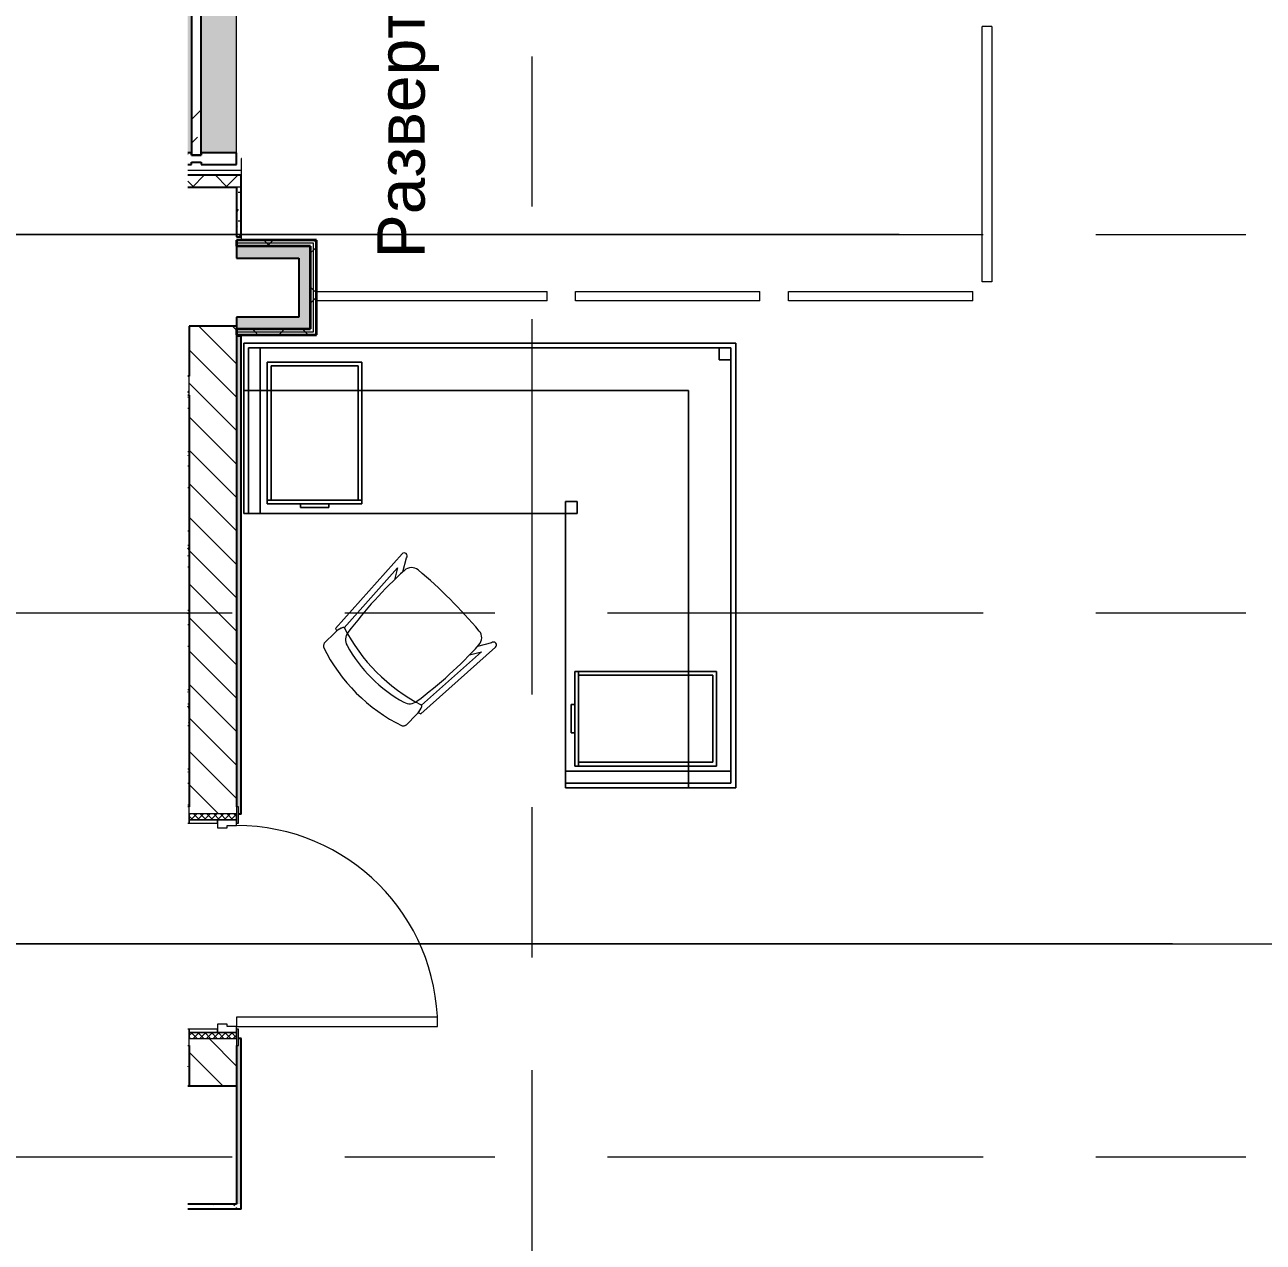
# Model space of a CAD drawing. Header units: millimetres. Extents: x 855 to 103073, y -1987 to 27400.
# Drawn here: x 28662 to 33898, y 10738 to 15886 of the extents above; entities that cross this region are included whole.
import ezdxf

# ---------------------------------------------------------------- set-up
doc = ezdxf.new("R2010")
doc.units = ezdxf.units.MM
doc.linetypes.add('Осевая', pattern=[3175, 635, -476.25, 1587.5, -476.25])
for name, color, linetype, lineweight in [('A-ANNO-DIMS', 7, 'Continuous', 9), ('A-ANNO-DIMS-100', 7, 'Continuous', 9), ('A-DOOR', 7, 'Continuous', 9), ('A-DOOR-4', 7, 'Continuous', 13), ('A-DOOR-FRAM', 7, 'Continuous', 9), ('A-DOOR-FRAM-1', 7, 'Continuous', 13), ('A-GLAZ-CURT', 7, 'Continuous', 9), ('A-GLAZ-CURT-1', 7, 'Continuous', 25), ('A-GLAZ-CWMG', 7, 'Continuous', 9), ('A-GLAZ-CWMG-2', 7, 'Continuous', 25), ('A-WALL', 7, 'Continuous', 9), ('G-ANNO-SYMB', 7, 'Continuous', 9), ('I-FURN', 7, 'Continuous', 9), ('I-WALL', 7, 'Continuous', 9), ('Оси', 7, 'Continuous', 9), ('Оси-2', 7, 'Осевая', 9)]:
    doc.layers.add(name, color=color, linetype=linetype, lineweight=lineweight)
for name, color, linetype, lineweight, true_color in [('A-WALL-3', 7, 'Continuous', 35, 0x3c3c3c), ('A-WALL-4', 7, 'Continuous', 25, 0x3c3c3c), ('A-WALL-FNSH-2', 7, 'Continuous', 13, 0x3c3c3c), ('I-FURN-13', 7, 'Continuous', 9, 0xf0f0f0), ('I-FURN-15', 7, 'Continuous', 9, 0xaaaaaa)]:
    doc.layers.add(name, color=color, linetype=linetype, lineweight=lineweight, true_color=true_color)
doc.styles.add('Arial_1', font='arial.ttf', dxfattribs={"height": 200})
doc.styles.add('ISOCPEUR_3', font='isocpeur.ttf', dxfattribs={"width": 0.9, "height": 250})
doc.dimstyles.new('ISO-2_5_0_9К_БОЛЬШОЙ_3', dxfattribs={"dimscale": 304.8, "dimtxt": 248.995294, "dimasz": 0.492126, "dimexe": 0.393701, "dimexo": 0.984252, "dimgap": 0, "dimtad": 1, "dimdec": 0, "dimrnd": 10, "dimzin": 0, "dimdsep": 46, "dimtxsty": 'ISOCPEUR_3', "dimblk1": 'OBLIQUE', "dimblk2": 'OBLIQUE', "dimsah": 1, "dimcen": 0.09, "dimdle": 0.393701, "dimazin": 0, "dimtfac": 1, "dimtdec": 4, "dimtix": 1, "dimtmove": 0, "dimatfit": 3, "dimfxl": 1, "dimtvp": 1, "dimtolj": 1, "dimtzin": 0, "dimarcsym": 2})
pattern_1 = [(0, (22797.38, 0), (121.92, 30.48), [10.058, -81.382, 10.058, -81.382, -487.68]), (0, (22797.38, 0), (121.92, 30.48), [-182.88, 10.058, -172.822, 10.058, -81.382, -213.36]), (0, (22797.38, 0), (121.92, 30.48), [-457.2, 10.058, -50.902, 10.058, -142.342]), (120, (22843.1, 15.24), (-87.356454, 90.34582), [10.058, -81.382, 10.058, -81.382, -487.68]), (120, (22843.1, 15.24), (-87.356454, 90.34582), [-182.88, 10.058, -172.822, 10.058, -81.382, -213.36]), (120, (22843.1, 15.24), (-87.356454, 90.34582), [-457.2, 10.058, -50.902, 10.058, -142.342]), (240, (22858.34, 76.2), (-34.563546, -120.82582), [10.058, -81.382, 10.058, -81.382, -487.68]), (240, (22858.34, 76.2), (-34.563546, -120.82582), [-182.88, 10.058, -172.822, 10.058, -81.382, -213.36]), (240, (22858.34, 76.2), (-34.563546, -120.82582), [-457.2, 10.058, -50.902, 10.058, -142.342])]
pattern_2 = [(45, (22797.38, 0), (-106.066, 106.066), []), (135, (22797.38, 0), (-106.066, -106.066), [])]

# ---------------------------------------------------------------- blocks, each defined once
blk = doc.blocks.new('Прямоугольный импост - Импост структурный с накладкой - 190мм-31929454-План разверток пом_ 1_02_ Этаж 1')
at = {"layer": 'A-GLAZ-CWMG-2'}
for p, q in [((-50, 0), (-50, 16.3)), ((-40, 0), (-50, 0)), ((-40, -40), (-40, 0)), ((0, 0), (-10, 0)), ((-10, 0), (-10, -40)), ((0, 16.3), (0, 0)), ((-50, -190), (-50, -40)), ((-50, -40), (-40, -40)), ((-10, -40), (0, -40)), ((0, -40), (0, -190)), ((0, -190), (-50, -190))]:
    blk.add_line(p, q, dxfattribs=at)
blk = doc.blocks.new('Системная панель - Стекло - 40мм-32473990-План разверток пом_ 1_02_ Этаж 1')
at = {"layer": 'A-GLAZ-CURT'}
h = blk.add_hatch(dxfattribs=at)
h.set_pattern_fill('FP_21', color=256, style=0, pattern_type=2)
h.set_pattern_definition([(135, (15560, -6670), (-282.843, -282.843), [200, -600]), (135, (15660, -6870), (-282.843, -282.843), [600, -200]), (135, (15760, -6470), (-282.843, -282.843), [200, -600])])
h.paths.add_polyline_path([(325, 0), (325, 40), (-325, 40), (-325, 0)])
at = {"layer": 'A-GLAZ-CURT-1'}
for p, q in [((325, 40), (-325, 40)), ((-325, 40), (-325, 0)), ((-325, 0), (325, 0)), ((325, 0), (325, 40))]:
    blk.add_line(p, q, dxfattribs=at)
blk = doc.blocks.new('Прямоугольный импост - Импост структурный с накладкой - 190мм-32473988-План разверток пом_ 1_02_ Этаж 1')
at = {"layer": 'A-GLAZ-CWMG'}
for points in [[(6553.7, 15345), (6570, 15345), (6570, 15975), (6553.7, 15975)], [(6610, 15345), (6760, 15345), (6760, 15975), (6610, 15975)]]:
    blk.add_hatch(color=256, dxfattribs=at).paths.add_polyline_path(points)
blk.add_line((6760, 15345), (6760, 15975), dxfattribs=at)
blk = doc.blocks.new('110_Дверь_СКБ_1Ст_Внутренняя1 - Д-8 950x2100h_охрана-31784688-План разверток пом_ 1_02_ Этаж 1')
at = {"layer": 'A-DOOR'}
h = blk.add_hatch(dxfattribs=at)
h.set_pattern_fill('FP_29', color=256, style=0, pattern_type=2)
h.set_pattern_definition([(135, (1826.41, 164.685), (-14.14214, -14.14214), []), (225, (1826.41, 164.685), (14.14214, -14.14214), [])])
h.paths.add_polyline_path([(487.5, 100), (462.5, 100), (462.5, -100), (487.5, -100)])
at = {"layer": 'A-DOOR-FRAM'}
h = blk.add_hatch(dxfattribs=at)
h.set_pattern_fill('FP_30', color=256, style=0, pattern_type=2)
h.set_pattern_definition([(45, (-296.384, 164.685), (-14.1421, 14.1421), []), (135, (-296.384, 164.685), (-14.1421, -14.1421), [])])
h.paths.add_polyline_path([(-437.5, 100), (-462.5, 100), (-462.5, -100), (-437.5, -100)])
at = {"layer": 'A-DOOR'}
blk.add_arc((437.5, 100), 850, 90, 180, dxfattribs=at)
at = {"layer": 'A-DOOR-4'}
for p, q in [((437.5, 950), (397.5, 950)), ((397.5, 950), (397.5, 100)), ((437.5, 100), (437.5, 950)), ((397.5, 100), (437.5, 100))]:
    blk.add_line(p, q, dxfattribs=at)
at = {"layer": 'A-DOOR-FRAM-1'}
for p, q in [((-422.5, 108), (-492.5, 108)), ((-492.5, 108), (-492.5, 100)), ((-422.5, 100), (-422.5, 108)), ((517.5, 108), (447.5, 108)), ((447.5, 108), (447.5, 100)), ((517.5, 100), (517.5, 108)), ((-492.5, 100), (-422.5, 100)), ((-437.5, 100), (-462.5, 100)), ((-462.5, 100), (-462.5, -100)), ((-412.5, 100), (-437.5, 100)), ((-437.5, 100), (-437.5, 20)), ((-437.5, -100), (-437.5, 100)), ((-422.5, 100), (-437.5, 100)), ((-437.5, 100), (-437.5, 99)), ((-437.5, 99), (-422.5, 99)), ((-422.5, 99), (-422.5, 100)), ((-412.5, 60), (-412.5, 100)), ((-402.5, 60), (-412.5, 60)), ((-402.5, 20), (-402.5, 60)), ((437.5, 60), (427.5, 60)), ((427.5, 60), (427.5, 20)), ((437.5, 100), (437.5, 60)), ((462.5, 100), (437.5, 100)), ((462.5, 100), (447.5, 100)), ((447.5, 100), (447.5, 99)), ((447.5, 100), (517.5, 100)), ((447.5, 99), (462.5, 99)), ((462.5, 20), (462.5, 100)), ((487.5, 100), (462.5, 100)), ((462.5, 100), (462.5, -100)), ((462.5, 99), (462.5, 100)), ((487.5, -100), (487.5, 100)), ((-437.5, 20), (-402.5, 20)), ((-422.5, 20), (-437.5, 20)), ((-437.5, 20), (-437.5, -100)), ((-422.5, -100), (-422.5, 20)), ((427.5, 20), (462.5, 20)), ((462.5, 20), (447.5, 20)), ((447.5, 20), (447.5, -100)), ((462.5, -100), (462.5, 20)), ((-422.5, -100), (-492.5, -100)), ((-492.5, -100), (-492.5, -106.3)), ((-462.5, -100), (-437.5, -100)), ((-437.5, -100), (-422.5, -100)), ((-422.5, -106.3), (-422.5, -100)), ((447.5, -100), (462.5, -100)), ((517.5, -100), (447.5, -100)), ((447.5, -100), (447.5, -106.3)), ((462.5, -100), (487.5, -100)), ((517.5, -106.3), (517.5, -100))]:
    blk.add_line(p, q, dxfattribs=at)
blk = doc.blocks.new('Chair_1 noor 78578 - 1_4-25422005-План разверток пом_ 1_02_ Этаж 1')
at = {"layer": 'I-FURN'}
for p, q in [((-130.5, 405.7), (-130.5, 344.8)), ((359.1, 344.8), (359.1, 405.7)), ((-141.2, 329.7), (-165.1, -92)), ((393.7, -92), (369.8, 329.7)), ((-136.5, -37.1), (-117.3, 302)), ((345.9, 302), (365.1, -37.1)), ((-110.2, 8.6), (-136.5, -37.1)), ((365.1, -37.1), (338.8, 8.6)), ((-139.7, -93.5), (-108.8, -39.9)), ((337.4, -39.9), (368.3, -93.5))]:
    blk.add_line(p, q, dxfattribs=at)
for centre, radius, start, end in [((114.3, -271.9), 732.8, 71.3174, 108.6833), ((114.3, -239.2), 609.6, 73.8265, 106.1735), ((114.3, -279.3), 660.4, 111.7, 112.7563), ((-37.4, 344.8), 93.1, 180, 204.9864), ((-37.4, 344.8), 93.1, 186.4785, 204.9864), ((114.3, -408), 746, 71.9445, 107.8276), ((-41.4, 297.5), 50.8, 106.1735, 171.9659), ((270, 297.5), 50.8, 8.0341, 73.8265), ((266, 344.8), 93.1, 334.477, 360), ((266, 344.8), 93.1, 335.0136, 353.5215), ((114.3, -279.3), 660.4, 67.2437, 68.3), ((-116, 308.2), 6.35, 204.9864, 258.4091), ((-116, 308.2), 6.35, 204.9864, 287.8276), ((1798.9, 37.7), 1909.3, 171.9659, 182.6261), ((-1570.3, 37.7), 1909.3, 357.3739, 8.0341), ((344.3, 307.4), 6.35, 281.4186, 334.477), ((344.6, 308.2), 6.35, 281.5909, 335.0136), ((1798.9, 37.7), 1909.3, 180.8761, 182.3307), ((-1570.3, 37.7), 1909.3, 357.6693, 359.1239), ((-64, -47.7), 44.5, 182.6261, 265.0912), ((292.6, -47.7), 44.4, 275.9396, 357.3739), ((-152.4, -92.7), 12.7, 176.75, 356.75), ((114.8, 2033.8), 2133.6, 265.0912, 274.9044), ((381, -92.7), 12.7, 183.25, 3.25)]:
    blk.add_arc(centre, radius, start, end, dxfattribs=at)
for points in [[(-120.4, 422.3), (-122, 420.8), (-124.7, 417.8), (-127.8, 413.5), (-129.8, 409.4), (-130.4, 406.9), (-130.5, 405.7)], [(359.1, 405.7), (359, 406.9), (358.4, 409.4), (356.4, 413.5), (353.3, 417.8), (350.6, 420.8), (349, 422.3)]]:
    blk.add_open_spline(points, degree=3, dxfattribs=at)
blk = doc.blocks.new('Рецепция на входе - Рецепция на входе-32031124-План разверток пом_ 1_02_ Этаж 1')
at = {"layer": 'I-FURN-13'}
for p, q in [((-1040, 940), (-1040, 740)), ((1040, 940), (-1040, 940)), ((-1040, 940), (1040, 940)), ((-1040, 740), (-1040, 940)), ((1040, 940), (-1040, 940)), ((-1040, 940), (-1040, 740)), ((-1040, 740), (-1040, 940)), ((-1040, 940), (1040, 940)), ((-970, 920), (-1020, 920)), ((-1020, 920), (-1020, 740)), ((-1020, 740), (-1020, 920)), ((-1020, 920), (-970, 920)), ((-1020, 740), (-1020, 920)), ((-1020, 920), (1020, 920)), ((-970, 920), (-1020, 920)), ((-1020, 920), (-1020, 740)), ((-1020, 920), (-1020, 740)), ((1020, 920), (-1020, 920)), ((-1020, 920), (1020, 920)), ((-1020, 740), (-1020, 920)), ((-970, 740), (-970, 920)), ((-970, 920), (-970, 740)), ((970, 920), (-970, 920)), ((1020, 920), (970, 920)), ((970, 920), (970, 870)), ((970, 870), (970, 920)), ((970, 920), (1020, 920)), ((1020, 920), (970, 920)), ((1020, 870), (1020, 920)), ((1020, 920), (1020, 870)), ((1020, 920), (1020, -920)), ((1020, 870), (1020, 920)), ((1020, -920), (1020, 920)), ((1020, 920), (1020, -920)), ((1040, -940), (1040, 940)), ((1040, 940), (1040, -940)), ((1040, -940), (1040, 940)), ((1040, 940), (1040, -940)), ((-540, 860), (-940, 860)), ((-940, 860), (-940, 740)), ((-940, 740), (-940, 860)), ((-940, 860), (-540, 860)), ((-540, 860), (-940, 860)), ((-940, 860), (-940, 740)), ((-940, 740), (-940, 860)), ((-940, 860), (-540, 860)), ((-540, 860), (-940, 860)), ((-940, 860), (-940, 740)), ((-940, 740), (-940, 860)), ((-940, 860), (-540, 860)), ((-924, 740), (-924, 844)), ((-924, 844), (-556, 844)), ((-556, 844), (-924, 844)), ((-924, 844), (-924, 740)), ((-556, 844), (-556, 740)), ((-556, 740), (-556, 844)), ((-540, 740), (-540, 860)), ((-540, 860), (-540, 740)), ((-540, 740), (-540, 860)), ((-540, 860), (-540, 740)), ((-540, 740), (-540, 860)), ((-540, 860), (-540, 740)), ((970, 870), (1020, 870)), ((1020, 870), (970, 870)), ((1020, -870), (1020, 870)), ((-1040, 740), (840, 740)), ((840, 740), (-1040, 740)), ((-1040, 740), (-1040, 220)), ((-1040, 220), (-1040, 740)), ((-1020, 740), (-1020, 220)), ((-1020, 220), (-1020, 740)), ((-1020, 220), (-1020, 740)), ((-1020, 740), (-1020, 220)), ((-1020, 740), (-1020, 220)), ((-1020, 220), (-1020, 740)), ((-970, 220), (-970, 740)), ((-970, 740), (-970, 220)), ((-940, 740), (-940, 276)), ((-940, 276), (-940, 740)), ((-940, 740), (-940, 276)), ((-940, 276), (-940, 740)), ((-940, 740), (-940, 260)), ((-940, 260), (-940, 740)), ((-924, 276), (-924, 740)), ((-924, 740), (-924, 276)), ((-556, 740), (-556, 276)), ((-556, 276), (-556, 740)), ((-540, 276), (-540, 740)), ((-540, 740), (-540, 276)), ((-540, 276), (-540, 740)), ((-540, 740), (-540, 276)), ((-540, 260), (-540, 740)), ((-540, 740), (-540, 260)), ((840, 740), (840, -940)), ((840, -940), (840, 740)), ((-924, 276), (-940, 276)), ((-940, 276), (-940, 260)), ((-940, 260), (-940, 276)), ((-940, 276), (-924, 276)), ((-540, 276), (-940, 276)), ((-940, 276), (-940, 260)), ((-940, 260), (-940, 276)), ((-940, 276), (-924, 276)), ((-924, 276), (-940, 276)), ((-940, 276), (-940, 260)), ((-940, 260), (-940, 276)), ((-940, 276), (-924, 276)), ((-940, 276), (-924, 276)), ((-924, 276), (-940, 276)), ((-940, 276), (-940, 260)), ((-940, 260), (-940, 276)), ((-556, 276), (-924, 276)), ((-924, 276), (-556, 276)), ((-924, 276), (-556, 276)), ((-556, 276), (-924, 276)), ((-924, 276), (-556, 276)), ((-540, 276), (-556, 276)), ((-556, 276), (-540, 276)), ((-556, 276), (-540, 276)), ((-540, 276), (-556, 276)), ((-556, 276), (-540, 276)), ((-556, 276), (-540, 276)), ((-540, 276), (-556, 276)), ((-540, 260), (-540, 276)), ((-540, 276), (-540, 260)), ((-540, 260), (-540, 276)), ((-540, 276), (-540, 260)), ((-540, 260), (-540, 276)), ((-540, 276), (-540, 260)), ((-540, 260), (-540, 276)), ((-540, 276), (-540, 260)), ((370, 270), (320, 270)), ((320, 270), (320, 220)), ((320, 220), (320, 270)), ((320, 270), (370, 270)), ((370, 220), (370, 270)), ((370, 270), (370, 220)), ((-1040, 220), (-1020, 220)), ((-1020, 220), (-1040, 220)), ((-1020, 220), (-970, 220)), ((-970, 220), (-1020, 220)), ((-1020, 220), (320, 220)), ((320, 220), (-1020, 220)), ((-940, 260), (-800, 260)), ((-800, 260), (-940, 260)), ((-940, 260), (-540, 260)), ((-800, 260), (-940, 260)), ((-940, 260), (-800, 260)), ((-800, 260), (-940, 260)), ((-940, 260), (-800, 260)), ((-800, 260), (-940, 260)), ((-940, 260), (-540, 260)), ((-540, 260), (-940, 260)), ((-680, 260), (-800, 260)), ((-800, 260), (-800, 245)), ((-800, 245), (-800, 260)), ((-800, 260), (-680, 260)), ((-680, 260), (-800, 260)), ((-800, 260), (-800, 245)), ((-800, 245), (-800, 260)), ((-800, 260), (-680, 260)), ((-680, 260), (-800, 260)), ((-800, 260), (-800, 245)), ((-800, 245), (-800, 260)), ((-800, 260), (-680, 260)), ((-800, 260), (-680, 260)), ((-680, 260), (-800, 260)), ((-680, 260), (-800, 260)), ((-800, 260), (-680, 260)), ((-680, 260), (-800, 260)), ((-800, 260), (-680, 260)), ((-680, 260), (-800, 260)), ((-800, 245), (-680, 245)), ((-680, 245), (-800, 245)), ((-800, 245), (-680, 245)), ((-680, 245), (-800, 245)), ((-800, 245), (-680, 245)), ((-680, 245), (-800, 245)), ((-680, 245), (-680, 260)), ((-680, 260), (-680, 245)), ((-680, 245), (-680, 260)), ((-680, 260), (-680, 245)), ((-680, 245), (-680, 260)), ((-680, 260), (-680, 245)), ((-680, 260), (-540, 260)), ((-540, 260), (-680, 260)), ((-540, 260), (-680, 260)), ((-680, 260), (-540, 260)), ((-540, 260), (-680, 260)), ((-680, 260), (-540, 260)), ((-540, 260), (-680, 260)), ((320, 220), (370, 220)), ((370, 220), (320, 220)), ((320, 220), (320, -920)), ((320, -920), (320, 220)), ((375.4, -448.3), (359.4, -448.3)), ((359.4, -448.3), (359.4, -588.3)), ((359.4, -588.3), (359.4, -448.3)), ((359.4, -448.3), (375.4, -448.3)), ((375.4, -448.3), (359.4, -448.3)), ((359.4, -448.3), (359.4, -848.3)), ((359.4, -588.3), (359.4, -448.3)), ((359.4, -448.3), (375.4, -448.3)), ((375.4, -448.3), (359.4, -448.3)), ((359.4, -448.3), (359.4, -588.3)), ((359.4, -588.3), (359.4, -448.3)), ((359.4, -448.3), (375.4, -448.3)), ((375.4, -448.3), (359.4, -448.3)), ((359.4, -448.3), (359.4, -588.3)), ((359.4, -588.3), (359.4, -448.3)), ((359.4, -448.3), (375.4, -448.3)), ((840, -448.3), (359.4, -448.3)), ((359.4, -448.3), (359.4, -848.3)), ((359.4, -848.3), (359.4, -448.3)), ((359.4, -448.3), (840, -448.3)), ((375.4, -464.3), (375.4, -448.3)), ((375.4, -448.3), (375.4, -464.3)), ((375.4, -848.3), (375.4, -448.3)), ((375.4, -448.3), (375.4, -464.3)), ((375.4, -464.3), (375.4, -448.3)), ((375.4, -448.3), (375.4, -464.3)), ((840, -448.3), (375.4, -448.3)), ((375.4, -448.3), (375.4, -464.3)), ((375.4, -464.3), (375.4, -448.3)), ((375.4, -448.3), (840, -448.3)), ((840, -448.3), (375.4, -448.3)), ((375.4, -448.3), (840, -448.3)), ((375.4, -832.3), (375.4, -464.3)), ((375.4, -464.3), (375.4, -832.3)), ((375.4, -464.3), (375.4, -832.3)), ((375.4, -832.3), (375.4, -464.3)), ((375.4, -464.3), (375.4, -832.3)), ((375.4, -464.3), (840, -464.3)), ((840, -464.3), (375.4, -464.3)), ((959.4, -448.3), (840, -448.3)), ((840, -448.3), (959.4, -448.3)), ((959.4, -448.3), (840, -448.3)), ((840, -448.3), (959.4, -448.3)), ((959.4, -448.3), (840, -448.3)), ((840, -448.3), (959.4, -448.3)), ((840, -464.3), (943.4, -464.3)), ((943.4, -464.3), (840, -464.3)), ((943.4, -464.3), (943.4, -832.3)), ((943.4, -832.3), (943.4, -464.3)), ((959.4, -848.3), (959.4, -448.3)), ((959.4, -448.3), (959.4, -848.3)), ((959.4, -848.3), (959.4, -448.3)), ((959.4, -448.3), (959.4, -848.3)), ((959.4, -848.3), (959.4, -448.3)), ((959.4, -448.3), (959.4, -848.3)), ((359.4, -588.3), (344.4, -588.3)), ((344.4, -588.3), (344.4, -708.3)), ((344.4, -708.3), (344.4, -588.3)), ((344.4, -588.3), (359.4, -588.3)), ((359.4, -588.3), (344.4, -588.3)), ((344.4, -588.3), (344.4, -708.3)), ((344.4, -708.3), (344.4, -588.3)), ((344.4, -588.3), (359.4, -588.3)), ((359.4, -588.3), (344.4, -588.3)), ((344.4, -588.3), (344.4, -708.3)), ((344.4, -708.3), (344.4, -588.3)), ((344.4, -588.3), (359.4, -588.3)), ((359.4, -708.3), (359.4, -588.3)), ((359.4, -588.3), (359.4, -708.3)), ((359.4, -708.3), (359.4, -588.3)), ((359.4, -588.3), (359.4, -708.3)), ((359.4, -708.3), (359.4, -588.3)), ((359.4, -588.3), (359.4, -708.3)), ((359.4, -588.3), (359.4, -708.3)), ((359.4, -708.3), (359.4, -588.3)), ((359.4, -708.3), (359.4, -588.3)), ((359.4, -588.3), (359.4, -708.3)), ((359.4, -708.3), (359.4, -588.3)), ((359.4, -588.3), (359.4, -708.3)), ((359.4, -708.3), (359.4, -588.3)), ((344.4, -708.3), (359.4, -708.3)), ((359.4, -708.3), (344.4, -708.3)), ((344.4, -708.3), (359.4, -708.3)), ((359.4, -708.3), (344.4, -708.3)), ((344.4, -708.3), (359.4, -708.3)), ((359.4, -708.3), (344.4, -708.3)), ((359.4, -708.3), (359.4, -848.3)), ((359.4, -848.3), (359.4, -708.3)), ((359.4, -848.3), (359.4, -708.3)), ((359.4, -708.3), (359.4, -848.3)), ((359.4, -848.3), (359.4, -708.3)), ((359.4, -708.3), (359.4, -848.3)), ((359.4, -848.3), (359.4, -708.3)), ((375.4, -848.3), (375.4, -832.3)), ((375.4, -832.3), (375.4, -848.3)), ((375.4, -832.3), (375.4, -848.3)), ((375.4, -848.3), (375.4, -832.3)), ((375.4, -832.3), (375.4, -848.3)), ((840, -832.3), (375.4, -832.3)), ((375.4, -832.3), (375.4, -848.3)), ((375.4, -848.3), (375.4, -832.3)), ((375.4, -832.3), (840, -832.3)), ((943.4, -832.3), (840, -832.3)), ((840, -832.3), (943.4, -832.3)), ((840, -870), (320, -870)), ((320, -870), (320, -920)), ((320, -920), (320, -870)), ((320, -870), (840, -870)), ((359.4, -848.3), (375.4, -848.3)), ((375.4, -848.3), (359.4, -848.3)), ((359.4, -848.3), (375.4, -848.3)), ((375.4, -848.3), (359.4, -848.3)), ((359.4, -848.3), (375.4, -848.3)), ((375.4, -848.3), (359.4, -848.3)), ((359.4, -848.3), (375.4, -848.3)), ((375.4, -848.3), (359.4, -848.3)), ((359.4, -848.3), (840, -848.3)), ((840, -848.3), (359.4, -848.3)), ((375.4, -848.3), (840, -848.3)), ((840, -848.3), (375.4, -848.3)), ((375.4, -848.3), (840, -848.3)), ((840, -848.3), (375.4, -848.3)), ((840, -848.3), (959.4, -848.3)), ((959.4, -848.3), (840, -848.3)), ((840, -848.3), (959.4, -848.3)), ((959.4, -848.3), (840, -848.3)), ((840, -848.3), (959.4, -848.3)), ((959.4, -848.3), (840, -848.3)), ((1020, -870), (840, -870)), ((840, -870), (1020, -870)), ((1020, -920), (1020, -870)), ((1020, -870), (1020, -920)), ((1020, -920), (1020, -870)), ((320, -920), (840, -920)), ((840, -920), (320, -920)), ((840, -920), (320, -920)), ((320, -920), (320, -940)), ((320, -940), (320, -920)), ((320, -920), (840, -920)), ((320, -920), (840, -920)), ((840, -920), (320, -920)), ((320, -940), (840, -940)), ((840, -940), (320, -940)), ((840, -920), (1020, -920)), ((1020, -920), (840, -920)), ((1020, -920), (840, -920)), ((840, -920), (1020, -920)), ((840, -920), (1020, -920)), ((1020, -920), (840, -920)), ((840, -940), (1040, -940)), ((1040, -940), (840, -940)), ((840, -940), (1020, -940)), ((1020, -940), (840, -940)), ((1020, -940), (1040, -940)), ((1040, -940), (1020, -940))]:
    blk.add_line(p, q, dxfattribs=at)
blk = doc.blocks.new('DIMBLOCK36-План разверток пом_ 1_02_ Этаж 1')
at = {"layer": 'A-ANNO-DIMS-100', "lineweight": 20}
for p, q in [((21987.9, 17000), (21912.9, 17075)), ((21987.9, 17000), (22062.9, 16925)), ((21987.9, 15000), (21912.9, 15075)), ((21987.9, 15000), (22062.9, 14925))]:
    blk.add_line(p, q, dxfattribs=at)
at = {"layer": 'A-ANNO-DIMS-100'}
for p, q in [((21794, 17000), (22107.9, 17000)), ((21987.9, 17000), (21794, 17000)), ((21987.9, 17000), (21987.9, 15000)), ((32358, 15000), (21867.9, 15000)), ((21987.9, 15000), (32358, 15000))]:
    blk.add_line(p, q, dxfattribs=at)
at = {"layer": 'A-ANNO-DIMS-100', "color": 0, "insert": (21661.3, 15684), "char_height": 250, "width": 758.478, "attachment_point": 1, "rotation": 90, "line_spacing_factor": 1.149209, "style": 'ISOCPEUR_3'}
blk.add_mtext('2000', dxfattribs=at)
blk = doc.blocks.new('_Oblique')
at = {"color": 0, "linetype": 'ByBlock', "lineweight": -2}
blk.add_line((-0.5, -0.5), (0.5, 0.5), dxfattribs=at)
blk = doc.blocks.new('DIMBLOCK37-План разверток пом_ 1_02_ Этаж 1')
at = {"layer": 'A-ANNO-DIMS-100', "lineweight": 20}
for p, q in [((21987.9, 15000), (21912.9, 15075)), ((21987.9, 15000), (22062.9, 14925)), ((21987.9, 13400), (21912.9, 13475)), ((21987.9, 13400), (22062.9, 13325))]:
    blk.add_line(p, q, dxfattribs=at)
at = {"layer": 'A-ANNO-DIMS-100'}
for p, q in [((32358, 15000), (21867.9, 15000)), ((21987.9, 15000), (21987.9, 13400)), ((21987.9, 15000), (32358, 15000)), ((21794, 13400), (22107.9, 13400)), ((21987.9, 13400), (21794, 13400))]:
    blk.add_line(p, q, dxfattribs=at)
at = {"layer": 'A-ANNO-DIMS-100', "color": 0, "insert": (21661.3, 13905.5), "char_height": 250, "width": 706.764, "attachment_point": 1, "rotation": 90, "line_spacing_factor": 1.149209, "style": 'ISOCPEUR_3'}
blk.add_mtext('1600', dxfattribs=at)
blk = doc.blocks.new('DIMBLOCK38-План разверток пом_ 1_02_ Этаж 1')
at = {"layer": 'A-ANNO-DIMS-100', "lineweight": 20}
for p, q in [((21987.9, 13400), (21912.9, 13475)), ((21987.9, 13400), (22062.9, 13325)), ((21987.9, 12000), (21912.9, 12075)), ((21987.9, 12000), (22062.9, 11925))]:
    blk.add_line(p, q, dxfattribs=at)
at = {"layer": 'A-ANNO-DIMS-100'}
for p, q in [((21794, 13400), (22107.9, 13400)), ((21987.9, 13400), (21794, 13400)), ((21987.9, 13400), (21987.9, 12000)), ((33514.6, 12000), (21867.9, 12000)), ((21987.9, 12000), (33514.6, 12000))]:
    blk.add_line(p, q, dxfattribs=at)
at = {"layer": 'A-ANNO-DIMS-100', "color": 0, "insert": (21661.3, 12393.5), "char_height": 250, "width": 735.494, "attachment_point": 1, "rotation": 90, "line_spacing_factor": 1.149209, "style": 'ISOCPEUR_3'}
blk.add_mtext('1400', dxfattribs=at)
blk = doc.blocks.new('DIMBLOCK39-План разверток пом_ 1_02_ Этаж 1')
at = {"layer": 'A-ANNO-DIMS-100', "lineweight": 20}
for p, q in [((21987.9, 12000), (21912.9, 12075)), ((21987.9, 12000), (22062.9, 11925)), ((21987.9, 11100), (21912.9, 11175)), ((21987.9, 11100), (22062.9, 11025))]:
    blk.add_line(p, q, dxfattribs=at)
at = {"layer": 'A-ANNO-DIMS-100'}
for p, q in [((33514.6, 12000), (21867.9, 12000)), ((21987.9, 12000), (21987.9, 11100)), ((21987.9, 12000), (33514.6, 12000)), ((21794, 11100), (22107.9, 11100)), ((21987.9, 11100), (21794, 11100))]:
    blk.add_line(p, q, dxfattribs=at)
at = {"layer": 'A-ANNO-DIMS-100', "color": 0, "insert": (21661.3, 11313), "char_height": 250, "width": 568.858, "attachment_point": 1, "rotation": 90, "line_spacing_factor": 1.149209, "style": 'ISOCPEUR_3'}
blk.add_mtext('900', dxfattribs=at)
blk = doc.blocks.new('DIMBLOCK40-План разверток пом_ 1_02_ Этаж 1')
at = {"layer": 'A-ANNO-DIMS-100', "lineweight": 20}
for p, q in [((21987.9, 11100), (21912.9, 11175)), ((21987.9, 11100), (22062.9, 11025)), ((21987.9, 10500), (21912.9, 10575)), ((21987.9, 10500), (22062.9, 10425))]:
    blk.add_line(p, q, dxfattribs=at)
at = {"layer": 'A-ANNO-DIMS-100'}
for p, q in [((21794, 11100), (22107.9, 11100)), ((21987.9, 11100), (21794, 11100)), ((21987.9, 11100), (21987.9, 10500)), ((32358, 10500), (21867.9, 10500)), ((21987.9, 10500), (32358, 10500))]:
    blk.add_line(p, q, dxfattribs=at)
at = {"layer": 'A-ANNO-DIMS-100', "color": 0, "insert": (21661.3, 10563), "char_height": 250, "width": 568.858, "attachment_point": 1, "rotation": 90, "line_spacing_factor": 1.149209, "style": 'ISOCPEUR_3'}
blk.add_mtext('600', dxfattribs=at)

msp = doc.modelspace()

# ---------------------------------------------------------------- hatches: boundary and pattern name
at = {"layer": 'I-WALL'}
h = msp.add_hatch(dxfattribs=at)
h.set_pattern_fill('FP_4', color=256, style=0, pattern_type=2)
h.set_pattern_definition([(45, (22797.38, 0), (-70.7107, 70.7107), []), (135, (22797.38, 0), (-70.7107, -70.7107), [])])
h.paths.add_polyline_path([(29577.4, 15200), (29577.4, 15250), (29351.1, 15250), (29351.1, 15200), (29557.4, 15200)])
h = msp.add_hatch(dxfattribs=at)
h.set_pattern_fill('FP_44', color=256, style=0, pattern_type=2)
h.set_pattern_definition(pattern_1)
h.paths.add_polyline_path([(29557.4, 14990), (29577.4, 14990), (29577.4, 15200), (29557.4, 15200), (29557.4, 15049.2)])
h = msp.add_hatch(dxfattribs=at)
h.set_pattern_fill('FP_47', color=256, style=0, pattern_type=2)
h.set_pattern_definition(pattern_2)
h.paths.add_polyline_path([(29894.9, 14962.5), (29894.9, 14975), (29557.4, 14975), (29557.4, 14962.5), (29882.4, 14962.5)])
h = msp.add_hatch(dxfattribs=at)
h.set_pattern_fill('FP_47', color=256, style=0, pattern_type=2)
h.set_pattern_definition(pattern_2)
h.paths.add_polyline_path([(29882.4, 14950), (29882.4, 14962.5), (29557.4, 14962.5), (29557.4, 14950), (29869.9, 14950)])
for points in [[(29557.4, 14900), (29869.9, 14900), (29869.9, 14950), (29557.4, 14950)], [(29819.9, 14650), (29869.9, 14650), (29869.9, 14900), (29819.9, 14900)], [(29862.1, 14600), (29869.9, 14600), (29869.9, 14650), (29557.4, 14650), (29557.4, 14600)]]:
    msp.add_hatch(color=256, dxfattribs=at).paths.add_polyline_path(points)
h = msp.add_hatch(dxfattribs=at)
h.set_pattern_fill('FP_47', color=256, style=0, pattern_type=2)
h.set_pattern_definition(pattern_2)
h.paths.add_polyline_path([(29882.4, 14600), (29882.4, 14950), (29869.9, 14950), (29869.9, 14600)])
h = msp.add_hatch(dxfattribs=at)
h.set_pattern_fill('FP_47', color=256, style=0, pattern_type=2)
h.set_pattern_definition(pattern_2)
h.paths.add_polyline_path([(29882.4, 14587.5), (29894.9, 14587.5), (29894.9, 14962.5), (29882.4, 14962.5), (29882.4, 14600)])
h = msp.add_hatch(dxfattribs=at)
h.set_pattern_fill('FP_24', color=256, style=0, pattern_type=2)
h.set_pattern_definition([(135, (22797.38, 0), (-70.7107, -70.7107), [])])
h.paths.add_polyline_path([(29557.4, 11400), (29557.4, 11600), (29357.4, 11600), (29357.4, 11400)])
h.paths.add_polyline_path([(29357.4, 12550), (29557.4, 12550), (29557.4, 14612.5), (29357.4, 14612.5), (29357.4, 12580)])
h = msp.add_hatch(dxfattribs=at)
h.set_pattern_fill('FP_47', color=256, style=0, pattern_type=2)
h.set_pattern_definition(pattern_2)
h.paths.add_polyline_path([(29882.4, 14587.5), (29882.4, 14600), (29557.4, 14600), (29557.4, 14587.5), (29862.1, 14587.5)])
h = msp.add_hatch(dxfattribs=at)
h.set_pattern_fill('FP_47', color=256, style=0, pattern_type=2)
h.set_pattern_definition(pattern_2)
h.paths.add_polyline_path([(29894.9, 14575), (29894.9, 14587.5), (29557.4, 14587.5), (29557.4, 14575), (29862.1, 14575)])
h = msp.add_hatch(dxfattribs=at)
h.set_pattern_fill('FP_44', color=256, style=0, pattern_type=2)
h.set_pattern_definition(pattern_1)
h.paths.add_polyline_path([(29557.4, 10900), (29577.4, 10900), (29577.4, 11600), (29565.4, 11600), (29565.4, 11570), (29557.4, 11570)])
h.paths.add_polyline_path([(29577.4, 12550), (29577.4, 14570), (29557.4, 14570), (29557.4, 12580), (29565.4, 12580), (29565.4, 12550)])
h = msp.add_hatch(dxfattribs=at)
h.set_pattern_fill('FP_8', color=256, style=0, pattern_type=2)
h.set_pattern_definition([(45, (22797.38, 0), (-35.35534, 35.35534), [])])
h.paths.add_polyline_path([(29351.1, 14320), (29357.4, 14320), (29357.4, 14400), (29351.1, 14400), (29351.1, 14321.6)])
h = msp.add_hatch(dxfattribs=at)
h.set_pattern_fill('FP_44', color=256, style=0, pattern_type=2)
h.set_pattern_definition(pattern_1)
h.paths.add_polyline_path([(29351.1, 14300), (29357.4, 14300), (29357.4, 14320), (29351.1, 14320), (29351.1, 14313.7)])
h = msp.add_hatch(dxfattribs=at)
h.set_pattern_fill('FP_44', color=256, style=0, pattern_type=2)
h.set_pattern_definition(pattern_1)
h.paths.add_polyline_path([(29357.4, 11400), (29357.4, 11570), (29351.1, 11570), (29351.1, 11400)])
h.paths.add_polyline_path([(29357.4, 12580), (29357.4, 14300), (29351.1, 14299.7), (29351.1, 12580), (29357, 12580)])
h = msp.add_hatch(dxfattribs=at)
h.set_pattern_fill('FP_44', color=256, style=0, pattern_type=2)
h.set_pattern_definition(pattern_1)
h.paths.add_polyline_path([(29577.4, 10880), (29577.4, 10900), (29351.1, 10900), (29351.1, 10880)])

# ---------------------------------------------------------------- linework, layer by layer
at = {"layer": 'A-WALL'}
for p, q in [((29577.4, 15200), (29557.4, 15200)), ((29882.4, 14962.5), (29557.4, 14962.5)), ((29882.4, 14587.5), (29882.4, 14962.5)), ((29557.4, 14587.5), (29882.4, 14587.5)), ((29357.4, 14320), (29357.4, 14400))]:
    msp.add_line(p, q, dxfattribs=at)
at = {"layer": 'A-WALL-3'}
for p, q in [((29894.9, 14975), (29557.4, 14975)), ((29557.4, 14975), (29557.4, 14950)), ((29894.9, 14575), (29894.9, 14975)), ((29869.9, 14950), (29557.4, 14950)), ((29869.9, 14600), (29869.9, 14950)), ((29557.4, 14600), (29557.4, 14575)), ((29557.4, 14600), (29869.9, 14600)), ((29557.4, 14575), (29894.9, 14575))]:
    msp.add_line(p, q, dxfattribs=at)
at = {"layer": 'A-WALL-4'}
for p, q in [((29577.4, 15250), (29351.1, 15250)), ((29577.4, 14990), (29577.4, 15250)), ((29351.1, 15200), (29557.4, 15200)), ((29557.4, 15200), (29557.4, 14990)), ((29557.4, 14990), (29577.4, 14990)), ((29557.4, 14950), (29557.4, 14900)), ((29557.4, 14900), (29819.9, 14900)), ((29819.9, 14900), (29819.9, 14650)), ((29357.4, 14612.5), (29357.4, 14400)), ((29557.4, 14612.5), (29357.4, 14612.5)), ((29557.4, 14650), (29557.4, 12580)), ((29819.9, 14650), (29557.4, 14650)), ((29577.4, 14570), (29557.4, 14570)), ((29577.4, 12550), (29577.4, 14570)), ((29357.4, 14400), (29351.1, 14400)), ((29351.1, 14320), (29357.4, 14320)), ((29357.4, 14320), (29357.4, 12580)), ((29565.4, 12550), (29577.4, 12550)), ((29577.4, 11600), (29565.4, 11600)), ((29577.4, 10880), (29577.4, 11600)), ((29357.4, 11570), (29357.4, 11400)), ((29557.4, 11570), (29557.4, 10900)), ((29351.1, 11400), (29557.4, 11400)), ((29557.4, 10900), (29351.1, 10900)), ((29351.1, 10880), (29577.4, 10880))]:
    msp.add_line(p, q, dxfattribs=at)
at = {"layer": 'A-WALL-FNSH-2'}
for p, q in [((29352.4, 15341), (29351.1, 15341)), ((29352.4, 15340), (29352.4, 15341)), ((29351.1, 15340), (29352.4, 15340)), ((29578.4, 15320.5), (29577.4, 15320.5)), ((29577.4, 15320.5), (29577.4, 14976)), ((29578.4, 14976), (29578.4, 15320.5)), ((29577.4, 15270), (29351.1, 15270)), ((29577.4, 14976), (29567.4, 14976)), ((29567.4, 14976), (29567.4, 14975)), ((29895.9, 14976), (29578.4, 14976)), ((29895.9, 14574), (29895.9, 14976)), ((29577.4, 14575), (29577.4, 14570)), ((29578.4, 12550), (29578.4, 14574)), ((29578.4, 14574), (29895.9, 14574)), ((29577.4, 12550), (29578.4, 12550)), ((29578.4, 11600), (29577.4, 11600)), ((29578.4, 10879), (29578.4, 11600)), ((29351.1, 10879), (29578.4, 10879))]:
    msp.add_line(p, q, dxfattribs=at)
at = {"layer": 'I-WALL'}
for p, q in [((32710, 14799.2), (32710, 15879.2)), ((32750, 15879.2), (32710, 15879.2)), ((32750, 15879.2), (32750, 14799.2)), ((32750, 14799.2), (32710, 14799.2)), ((29895.9, 14759.2), (30870, 14759.2)), ((30870, 14719.2), (29895.9, 14719.2)), ((30870, 14719.2), (30870, 14759.2)), ((30990, 14759.2), (31770, 14759.2)), ((30990, 14719.2), (30990, 14759.2)), ((31770, 14719.2), (30990, 14719.2)), ((31770, 14719.2), (31770, 14759.2)), ((31890, 14759.2), (32670, 14759.2)), ((31890, 14719.2), (31890, 14759.2)), ((32670, 14719.2), (31890, 14719.2)), ((32670, 14719.2), (32670, 14759.2))]:
    msp.add_line(p, q, dxfattribs=at)
at = {"layer": 'Оси'}
for p, q in [((21164.7, 12000), (31770.6, 12000)), ((31821.4, 12000), (42427.4, 12000))]:
    msp.add_line(p, q, dxfattribs=at)
at = {"layer": 'Оси-2'}
for p, q in [((30807.4, 8767.7), (30807.4, 24898.1)), ((23664.7, 15000), (39927.4, 15000)), ((23664.7, 13400), (39927.4, 13400)), ((31770.6, 12000), (31821.4, 12000)), ((23664.7, 11100), (40527.4, 11100))]:
    msp.add_line(p, q, dxfattribs=at)

# ---------------------------------------------------------------- block references
at = {"layer": 'A-DOOR', "rotation": 270}
msp.add_blockref('110_Дверь_СКБ_1Ст_Внутренняя1 - Д-8 950x2100h_охрана-31784688-План разверток пом_ 1_02_ Этаж 1', (29457.4, 12087.5), dxfattribs=at)
at = {"layer": 'A-GLAZ-CURT', "rotation": 269.9999999999999}
msp.add_blockref('Системная панель - Стекло - 40мм-32473990-План разверток пом_ 1_02_ Этаж 1', (29367.4, 15660), dxfattribs=at)
at = {"layer": 'A-GLAZ-CWMG'}
msp.add_blockref('Прямоугольный импост - Импост структурный с накладкой - 190мм-32473988-План разверток пом_ 1_02_ Этаж 1', (22797.4, 0), dxfattribs=at)
at = {"layer": 'A-GLAZ-CWMG', "extrusion": (0, 0, -1), "rotation": 270.0000000000001}
msp.add_blockref('Прямоугольный импост - Импост структурный с накладкой - 190мм-31929454-План разверток пом_ 1_02_ Этаж 1', (-29367.4, 15295), dxfattribs=at)
at = {"layer": 'I-FURN-13'}
msp.add_blockref('Рецепция на входе - Рецепция на входе-32031124-План разверток пом_ 1_02_ Этаж 1', (30627.4, 13600), dxfattribs=at)
at = {"layer": 'I-FURN-15', "rotation": 134.9999999999999}
msp.add_blockref('Chair_1 noor 78578 - 1_4-25422005-План разверток пом_ 1_02_ Этаж 1', (30470.2, 13305.8), dxfattribs=at)

# ---------------------------------------------------------------- texts
at = {"layer": 'G-ANNO-SYMB', "insert": (30152.9, 14898.7), "char_height": 200, "width": 1659.493, "attachment_point": 1, "rotation": 90, "style": 'Arial_1'}
msp.add_mtext('Развертка', dxfattribs=at)

# ---------------------------------------------------------------- dimensions: what is measured, and where the dimension line sits
at = {"layer": 'A-ANNO-DIMS'}
for base, p1, p2, override, picture, middle in [((21987.9, 15000), (22094, 17000), (32658, 15000), {"dimpost": '<>', "dimfxl": 10751.699587}, 'DIMBLOCK36-План разверток пом_ 1_02_ Этаж 1', (21862.9, 16000)), ((21987.9, 13400), (32658, 15000), (22094, 13400), {"dimpost": '<>', "dimfxl": 10684.52356}, 'DIMBLOCK37-План разверток пом_ 1_02_ Этаж 1', (21862.9, 14200)), ((21987.9, 12000), (22094, 13400), (33814.6, 12000), {"dimpost": '<>', "dimfxl": 11803.932055}, 'DIMBLOCK38-План разверток пом_ 1_02_ Этаж 1', (21862.9, 12700)), ((21987.9, 11100), (33814.6, 12000), (22094, 11100), {"dimpost": '<>', "dimfxl": 11755.118544}, 'DIMBLOCK39-План разверток пом_ 1_02_ Этаж 1', (21862.9, 11550)), ((21987.9, 10500), (22094, 11100), (32658, 10500), {"dimpost": '<>', "dimfxl": 10581.070065}, 'DIMBLOCK40-План разверток пом_ 1_02_ Этаж 1', (21862.9, 10800))]:
    dim = msp.add_linear_dim(base=base, p1=p1, p2=p2, angle=90, dimstyle='ISO-2_5_0_9К_БОЛЬШОЙ_3', override=override, dxfattribs=at)
    dim.commit()
    dim.dimension.update_dxf_attribs({"geometry": picture, "text_midpoint": middle})

doc.saveas('drawing.dxf')
